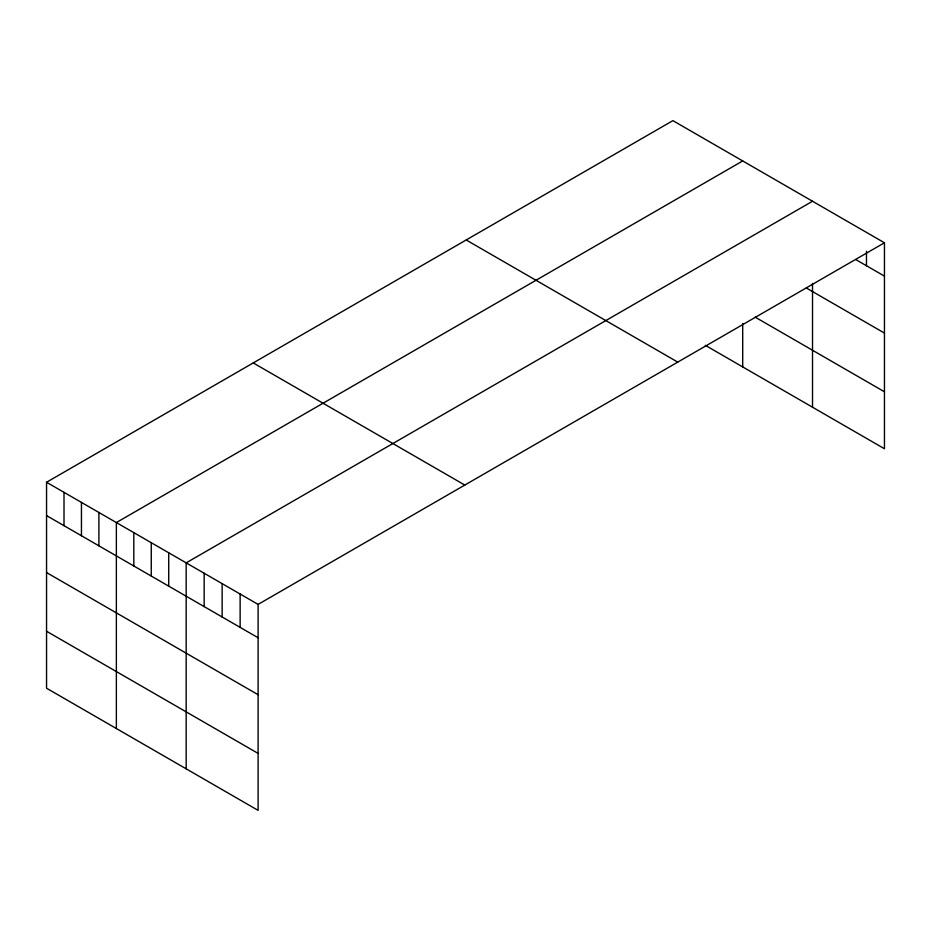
<?xml version="1.0" encoding="UTF-8"?>
<svg xmlns="http://www.w3.org/2000/svg" width="931" height="931" viewBox="0 0 931 931"><rect width="100%" height="100%" fill="white"/><g stroke="black" fill="none" stroke-linecap="round" stroke-linejoin="round"><path stroke-width="1.4" d="M884.45 242.782L258.108 604.394L258.108 810.366L46.55 688.218L46.55 482.258L672.892 120.634L884.45 242.782L884.45 448.742L705.314 345.32M742.705 160.947L116.363 522.559L116.363 728.531M812.519 201.247L186.177 562.871L186.177 768.831M855.682 259.516L884.45 276.123M806.293 287.97L884.45 333.089M755.169 317.145L884.45 391.776M466.198 239.977L677.756 362.112M253.244 362.927L464.802 485.063M46.55 482.258L258.108 604.394M46.55 515.599L258.108 637.747M46.55 572.565L258.108 694.712M46.55 631.253L258.108 753.4M866.47 251.242L866.47 265.742M812.519 283.42L812.519 407.219M742.705 323.511L742.705 366.907M240.128 594.013L240.128 627.366M222.137 583.632L222.137 616.985M204.157 573.252L204.157 606.593M168.72 552.793L168.72 586.134M151.264 542.715L151.264 576.068M133.82 532.637L133.82 565.99M98.907 512.481L98.907 545.834M81.451 502.414L81.451 535.756M64.006 492.336L64.006 525.678"/></g></svg>
